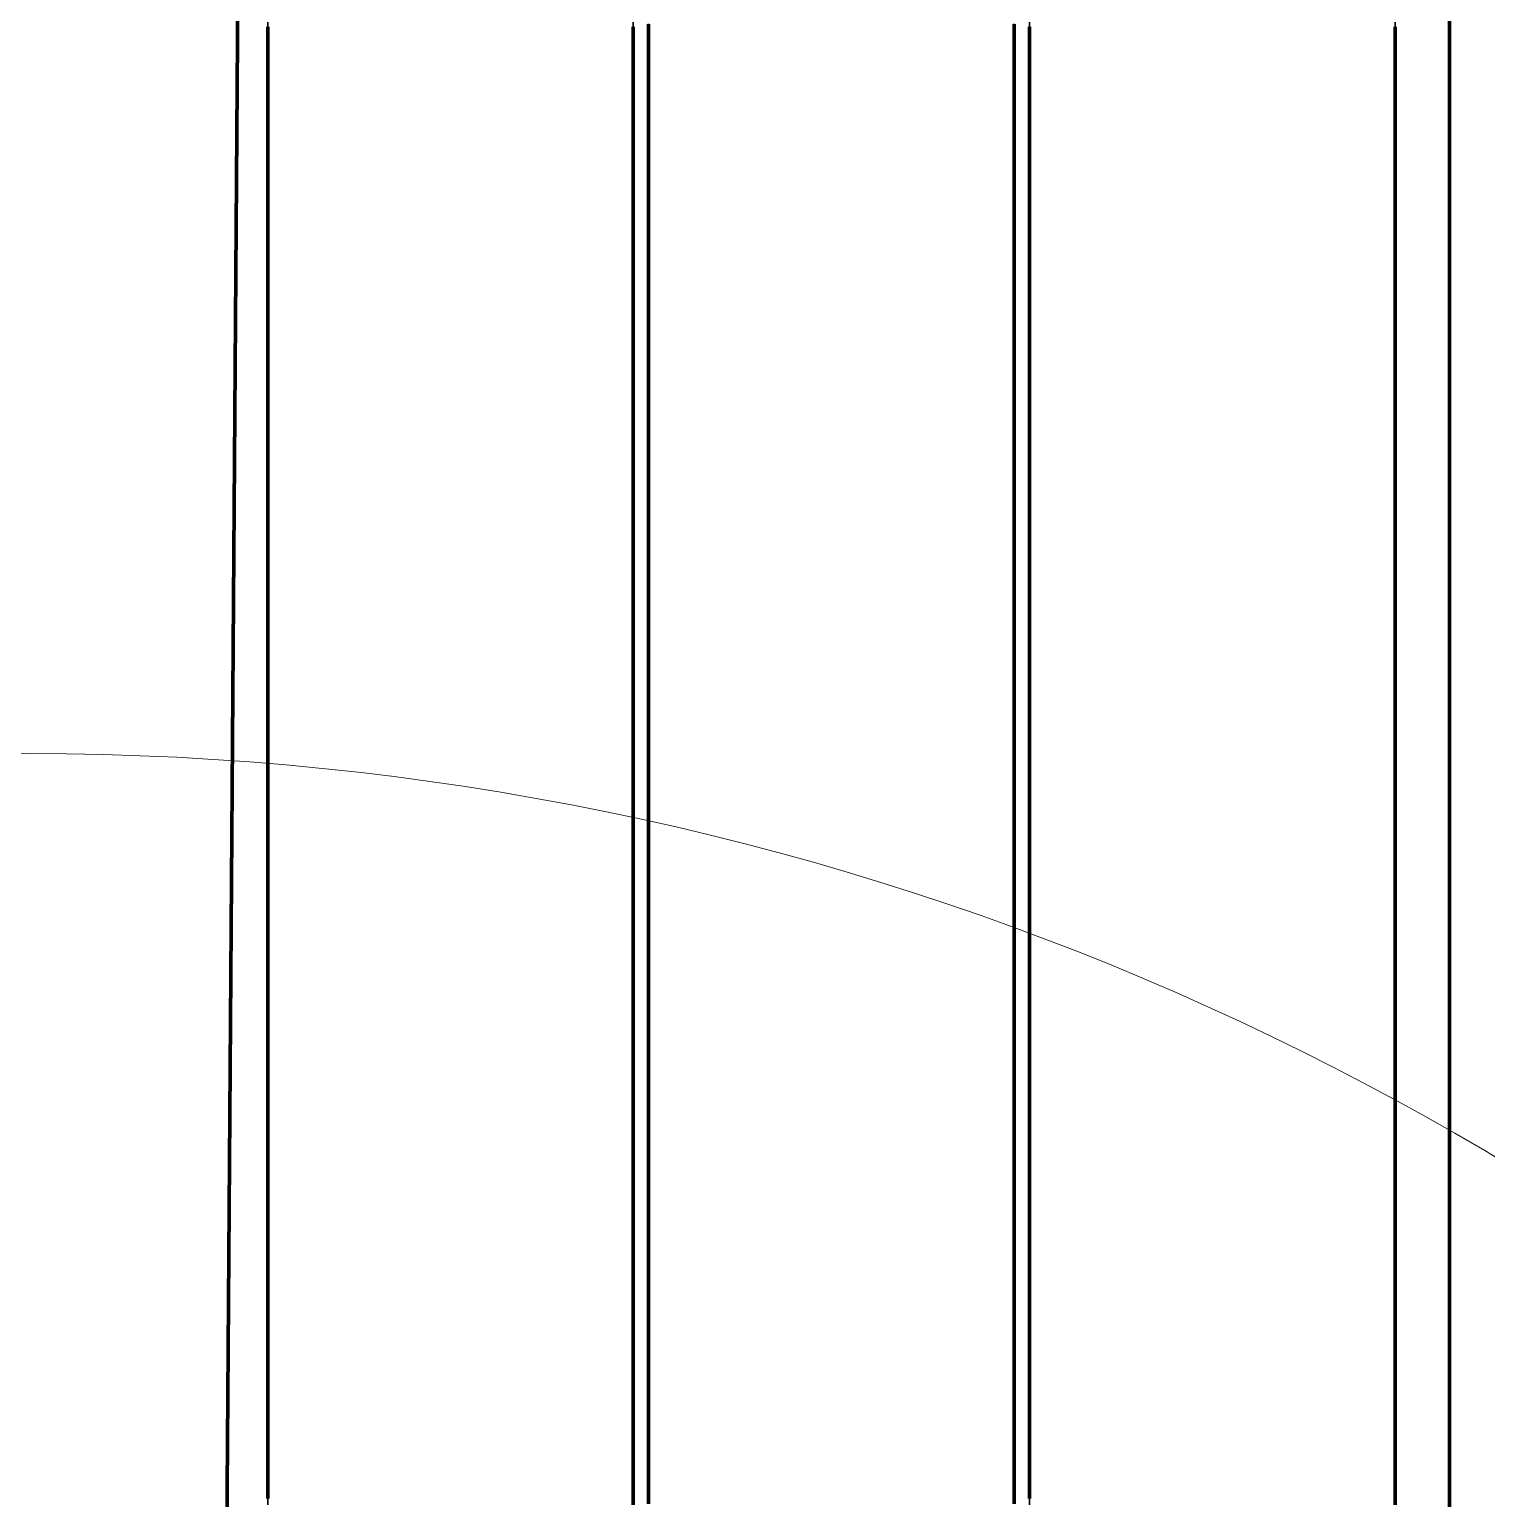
# Model space of a CAD drawing. Header units: millimetres. Extents: x 0 to 2382, y 0 to 420.
# Drawn here: x 262.78 to 272.15, y 256.18 to 265.62 of the extents above; entities that cross this region are included whole.
import ezdxf

# ---------------------------------------------------------------- set-up
doc = ezdxf.new("R2010")
doc.units = ezdxf.units.MM
doc.linetypes.add('IRAM-E-TRAZOS', pattern=[5, 4, -1])
for name, color, linetype, lineweight in [('01-VISIBLE', 7, 'CONTINUOUS', 70), ('02-OCULTA', 4, 'IRAM-E-TRAZOS', 35), ('08-FINA', 5, 'CONTINUOUS', 18)]:
    doc.layers.add(name, color=color, linetype=linetype, lineweight=lineweight)

msp = doc.modelspace()

# ---------------------------------------------------------------- linework, layer by layer
at = {"layer": '01-VISIBLE'}
for p, q in [((271.9125, 255.25), (271.9125, 283)), ((264.1878, 275.5453), (263.9835, 246.6126)), ((264.3125, 262.9835), (264.3125, 261.8215)), ((266.6625, 262.9835), (266.6625, 261.8215)), ((269.2125, 262.9835), (269.2125, 261.8215)), ((271.5625, 262.9835), (271.5625, 261.8215)), ((266.7625, 262.5256), (266.7625, 262.4053)), ((269.1125, 262.5256), (269.1125, 262.4053))]:
    msp.add_line(p, q, dxfattribs=at)
for points in [[(264.3125, 265.6402), (264.3125, 265.59), (264.3125, 265.5399), (264.3125, 265.4898), (264.3125, 265.4397), (264.3125, 265.3895), (264.3125, 265.3394), (264.3125, 265.2893), (264.3125, 265.2392), (264.3125, 265.189), (264.3125, 265.1389), (264.3125, 265.0888), (264.3125, 265.0386), (264.3125, 264.9885), (264.3125, 264.9384), (264.3125, 264.8883), (264.3125, 264.8381), (264.3125, 264.788), (264.3125, 264.7379), (264.3125, 264.6878), (264.3125, 264.6376), (264.3125, 264.5875), (264.3125, 264.5374), (264.3125, 264.4873), (264.3125, 264.4371), (264.3125, 264.387), (264.3125, 264.3369), (264.3125, 264.2868), (264.3125, 264.2366), (264.3125, 264.1865), (264.3125, 264.1364), (264.3125, 264.0863), (264.3125, 264.0361), (264.3125, 263.986), (264.3125, 263.9359), (264.3125, 263.8858), (264.3125, 263.8356), (264.3125, 263.7855), (264.3125, 263.7354), (264.3125, 263.6853), (264.3125, 263.6351), (264.3125, 263.585), (264.3125, 263.5349), (264.3125, 263.4848), (264.3125, 263.4346), (264.3125, 263.3845), (264.3125, 263.3344), (264.3125, 263.2843), (264.3125, 263.2341), (264.3125, 263.184), (264.3125, 263.1339), (264.3125, 263.0838), (264.3125, 263.0336), (264.3125, 262.9835)], [(266.6625, 265.6402), (266.6625, 265.59), (266.6625, 265.5399), (266.6625, 265.4898), (266.6625, 265.4397), (266.6625, 265.3895), (266.6625, 265.3394), (266.6625, 265.2893), (266.6625, 265.2392), (266.6625, 265.189), (266.6625, 265.1389), (266.6625, 265.0888), (266.6625, 265.0386), (266.6625, 264.9885), (266.6625, 264.9384), (266.6625, 264.8883), (266.6625, 264.8381), (266.6625, 264.788), (266.6625, 264.7379), (266.6625, 264.6878), (266.6625, 264.6376), (266.6625, 264.5875), (266.6625, 264.5374), (266.6625, 264.4873), (266.6625, 264.4371), (266.6625, 264.387), (266.6625, 264.3369), (266.6625, 264.2868), (266.6625, 264.2366), (266.6625, 264.1865), (266.6625, 264.1364), (266.6625, 264.0863), (266.6625, 264.0361), (266.6625, 263.986), (266.6625, 263.9359), (266.6625, 263.8858), (266.6625, 263.8356), (266.6625, 263.7855), (266.6625, 263.7354), (266.6625, 263.6853), (266.6625, 263.6351), (266.6625, 263.585), (266.6625, 263.5349), (266.6625, 263.4848), (266.6625, 263.4346), (266.6625, 263.3845), (266.6625, 263.3344), (266.6625, 263.2843), (266.6625, 263.2341), (266.6625, 263.184), (266.6625, 263.1339), (266.6625, 263.0838), (266.6625, 263.0336), (266.6625, 262.9835)], [(266.7625, 265.6565), (266.7625, 265.606), (266.7625, 265.5555), (266.7625, 265.505), (266.7625, 265.4545), (266.7625, 265.404), (266.7625, 265.3535), (266.7625, 265.303), (266.7625, 265.2525), (266.7625, 265.202), (266.7625, 265.1515), (266.7625, 265.101), (266.7625, 265.0505), (266.7625, 265), (266.7625, 264.9495), (266.7625, 264.899), (266.7625, 264.8486), (266.7625, 264.7981), (266.7625, 264.7476), (266.7625, 264.6971), (266.7625, 264.6466), (266.7625, 264.5961), (266.7625, 264.5456), (266.7625, 264.4951), (266.7625, 264.4446), (266.7625, 264.3941), (266.7625, 264.3436), (266.7625, 264.2931), (266.7625, 264.2426), (266.7625, 264.1921), (266.7625, 264.1416), (266.7625, 264.0911), (266.7625, 264.0406), (266.7625, 263.9901), (266.7625, 263.9396), (266.7625, 263.8891), (266.7625, 263.8386), (266.7625, 263.7881), (266.7625, 263.7376), (266.7625, 263.6871), (266.7625, 263.6366), (266.7625, 263.5861), (266.7625, 263.5356), (266.7625, 263.4851), (266.7625, 263.4346), (266.7625, 263.3841), (266.7625, 263.3336), (266.7625, 263.2831), (266.7625, 263.2326), (266.7625, 263.1821), (266.7625, 263.1316), (266.7625, 263.0811), (266.7625, 263.0306), (266.7625, 262.9801), (266.7625, 262.9296), (266.7625, 262.8791), (266.7625, 262.8286), (266.7625, 262.7781), (266.7625, 262.7276), (266.7625, 262.6771), (266.7625, 262.6266), (266.7625, 262.5761), (266.7625, 262.5256)], [(269.1125, 265.6565), (269.1125, 265.606), (269.1125, 265.5555), (269.1125, 265.505), (269.1125, 265.4545), (269.1125, 265.404), (269.1125, 265.3535), (269.1125, 265.303), (269.1125, 265.2525), (269.1125, 265.202), (269.1125, 265.1515), (269.1125, 265.101), (269.1125, 265.0505), (269.1125, 265), (269.1125, 264.9495), (269.1125, 264.899), (269.1125, 264.8486), (269.1125, 264.7981), (269.1125, 264.7476), (269.1125, 264.6971), (269.1125, 264.6466), (269.1125, 264.5961), (269.1125, 264.5456), (269.1125, 264.4951), (269.1125, 264.4446), (269.1125, 264.3941), (269.1125, 264.3436), (269.1125, 264.2931), (269.1125, 264.2426), (269.1125, 264.1921), (269.1125, 264.1416), (269.1125, 264.0911), (269.1125, 264.0406), (269.1125, 263.9901), (269.1125, 263.9396), (269.1125, 263.8891), (269.1125, 263.8386), (269.1125, 263.7881), (269.1125, 263.7376), (269.1125, 263.6871), (269.1125, 263.6366), (269.1125, 263.5861), (269.1125, 263.5356), (269.1125, 263.4851), (269.1125, 263.4346), (269.1125, 263.3841), (269.1125, 263.3336), (269.1125, 263.2831), (269.1125, 263.2326), (269.1125, 263.1821), (269.1125, 263.1316), (269.1125, 263.0811), (269.1125, 263.0306), (269.1125, 262.9801), (269.1125, 262.9296), (269.1125, 262.8791), (269.1125, 262.8286), (269.1125, 262.7781), (269.1125, 262.7276), (269.1125, 262.6771), (269.1125, 262.6266), (269.1125, 262.5761), (269.1125, 262.5256)], [(269.2125, 265.6402), (269.2125, 265.59), (269.2125, 265.5399), (269.2125, 265.4898), (269.2125, 265.4397), (269.2125, 265.3895), (269.2125, 265.3394), (269.2125, 265.2893), (269.2125, 265.2392), (269.2125, 265.189), (269.2125, 265.1389), (269.2125, 265.0888), (269.2125, 265.0386), (269.2125, 264.9885), (269.2125, 264.9384), (269.2125, 264.8883), (269.2125, 264.8381), (269.2125, 264.788), (269.2125, 264.7379), (269.2125, 264.6878), (269.2125, 264.6376), (269.2125, 264.5875), (269.2125, 264.5374), (269.2125, 264.4873), (269.2125, 264.4371), (269.2125, 264.387), (269.2125, 264.3369), (269.2125, 264.2868), (269.2125, 264.2366), (269.2125, 264.1865), (269.2125, 264.1364), (269.2125, 264.0863), (269.2125, 264.0361), (269.2125, 263.986), (269.2125, 263.9359), (269.2125, 263.8858), (269.2125, 263.8356), (269.2125, 263.7855), (269.2125, 263.7354), (269.2125, 263.6853), (269.2125, 263.6351), (269.2125, 263.585), (269.2125, 263.5349), (269.2125, 263.4848), (269.2125, 263.4346), (269.2125, 263.3845), (269.2125, 263.3344), (269.2125, 263.2843), (269.2125, 263.2341), (269.2125, 263.184), (269.2125, 263.1339), (269.2125, 263.0838), (269.2125, 263.0336), (269.2125, 262.9835)], [(271.5625, 265.6402), (271.5625, 265.59), (271.5625, 265.5399), (271.5625, 265.4898), (271.5625, 265.4397), (271.5625, 265.3895), (271.5625, 265.3394), (271.5625, 265.2893), (271.5625, 265.2392), (271.5625, 265.189), (271.5625, 265.1389), (271.5625, 265.0888), (271.5625, 265.0386), (271.5625, 264.9885), (271.5625, 264.9384), (271.5625, 264.8883), (271.5625, 264.8381), (271.5625, 264.788), (271.5625, 264.7379), (271.5625, 264.6878), (271.5625, 264.6376), (271.5625, 264.5875), (271.5625, 264.5374), (271.5625, 264.4873), (271.5625, 264.4371), (271.5625, 264.387), (271.5625, 264.3369), (271.5625, 264.2868), (271.5625, 264.2366), (271.5625, 264.1865), (271.5625, 264.1364), (271.5625, 264.0863), (271.5625, 264.0361), (271.5625, 263.986), (271.5625, 263.9359), (271.5625, 263.8858), (271.5625, 263.8356), (271.5625, 263.7855), (271.5625, 263.7354), (271.5625, 263.6853), (271.5625, 263.6351), (271.5625, 263.585), (271.5625, 263.5349), (271.5625, 263.4848), (271.5625, 263.4346), (271.5625, 263.3845), (271.5625, 263.3344), (271.5625, 263.2843), (271.5625, 263.2341), (271.5625, 263.184), (271.5625, 263.1339), (271.5625, 263.0838), (271.5625, 263.0336), (271.5625, 262.9835)], [(266.7625, 262.4053), (266.7625, 262.3552), (266.7625, 262.3052), (266.7625, 262.2551), (266.7625, 262.205), (266.7625, 262.1549), (266.7625, 262.1048), (266.7625, 262.0548), (266.7625, 262.0047), (266.7625, 261.9546), (266.7625, 261.9045), (266.7625, 261.8545), (266.7625, 261.8044), (266.7625, 261.7543), (266.7625, 261.7042), (266.7625, 261.6541), (266.7625, 261.6041), (266.7625, 261.554), (266.7625, 261.5039), (266.7625, 261.4538), (266.7625, 261.4037), (266.7625, 261.3537), (266.7625, 261.3036), (266.7625, 261.2535), (266.7625, 261.2034), (266.7625, 261.1534), (266.7625, 261.1033), (266.7625, 261.0532), (266.7625, 261.0031), (266.7625, 260.953), (266.7625, 260.903), (266.7625, 260.8529), (266.7625, 260.8028), (266.7625, 260.7527), (266.7625, 260.7027), (266.7625, 260.6526), (266.7625, 260.6025), (266.7625, 260.5524), (266.7625, 260.5023), (266.7625, 260.4523), (266.7625, 260.4022), (266.7625, 260.3521), (266.7625, 260.302), (266.7625, 260.252), (266.7625, 260.2019), (266.7625, 260.1518), (266.7625, 260.1017), (266.7625, 260.0516), (266.7625, 260.0016), (266.7625, 259.9515), (266.7625, 259.9014), (266.7625, 259.8513), (266.7625, 259.8012), (266.7625, 259.7512), (266.7625, 259.7011), (266.7625, 259.651), (266.7625, 259.6009), (266.7625, 259.5509), (266.7625, 259.5008), (266.7625, 259.4507), (266.7625, 259.4006), (266.7625, 259.3505), (266.7625, 259.3005), (266.7625, 259.2504), (266.7625, 259.2003), (266.7625, 259.1502), (266.7625, 259.1002), (266.7625, 259.0501), (266.7625, 259), (266.7625, 258.9499), (266.7625, 258.8998), (266.7625, 258.8498), (266.7625, 258.7997), (266.7625, 258.7496), (266.7625, 258.6995), (266.7625, 258.6495), (266.7625, 258.5994), (266.7625, 258.5493), (266.7625, 258.4992), (266.7625, 258.4491), (266.7625, 258.3991), (266.7625, 258.349), (266.7625, 258.2989), (266.7625, 258.2488), (266.7625, 258.1988), (266.7625, 258.1487), (266.7625, 258.0986), (266.7625, 258.0485), (266.7625, 257.9984), (266.7625, 257.9484), (266.7625, 257.8983), (266.7625, 257.8482), (266.7625, 257.7981), (266.7625, 257.748), (266.7625, 257.698), (266.7625, 257.6479), (266.7625, 257.5978), (266.7625, 257.5477), (266.7625, 257.4977), (266.7625, 257.4476), (266.7625, 257.3975), (266.7625, 257.3474), (266.7625, 257.2973), (266.7625, 257.2473), (266.7625, 257.1972), (266.7625, 257.1471), (266.7625, 257.097), (266.7625, 257.047), (266.7625, 256.9969), (266.7625, 256.9468), (266.7625, 256.8967), (266.7625, 256.8466), (266.7625, 256.7966), (266.7625, 256.7465), (266.7625, 256.6964), (266.7625, 256.6463), (266.7625, 256.5963), (266.7625, 256.5462), (266.7625, 256.4961), (266.7625, 256.446), (266.7625, 256.3959), (266.7625, 256.3459), (266.7625, 256.2958), (266.7625, 256.2457), (266.7625, 256.1956), (266.7625, 256.1455)], [(269.1125, 262.4053), (269.1125, 262.3552), (269.1125, 262.3052), (269.1125, 262.2551), (269.1125, 262.205), (269.1125, 262.1549), (269.1125, 262.1048), (269.1125, 262.0548), (269.1125, 262.0047), (269.1125, 261.9546), (269.1125, 261.9045), (269.1125, 261.8545), (269.1125, 261.8044), (269.1125, 261.7543), (269.1125, 261.7042), (269.1125, 261.6541), (269.1125, 261.6041), (269.1125, 261.554), (269.1125, 261.5039), (269.1125, 261.4538), (269.1125, 261.4037), (269.1125, 261.3537), (269.1125, 261.3036), (269.1125, 261.2535), (269.1125, 261.2034), (269.1125, 261.1534), (269.1125, 261.1033), (269.1125, 261.0532), (269.1125, 261.0031), (269.1125, 260.953), (269.1125, 260.903), (269.1125, 260.8529), (269.1125, 260.8028), (269.1125, 260.7527), (269.1125, 260.7027), (269.1125, 260.6526), (269.1125, 260.6025), (269.1125, 260.5524), (269.1125, 260.5023), (269.1125, 260.4523), (269.1125, 260.4022), (269.1125, 260.3521), (269.1125, 260.302), (269.1125, 260.252), (269.1125, 260.2019), (269.1125, 260.1518), (269.1125, 260.1017), (269.1125, 260.0516), (269.1125, 260.0016), (269.1125, 259.9515), (269.1125, 259.9014), (269.1125, 259.8513), (269.1125, 259.8012), (269.1125, 259.7512), (269.1125, 259.7011), (269.1125, 259.651), (269.1125, 259.6009), (269.1125, 259.5509), (269.1125, 259.5008), (269.1125, 259.4507), (269.1125, 259.4006), (269.1125, 259.3505), (269.1125, 259.3005), (269.1125, 259.2504), (269.1125, 259.2003), (269.1125, 259.1502), (269.1125, 259.1002), (269.1125, 259.0501), (269.1125, 259), (269.1125, 258.9499), (269.1125, 258.8998), (269.1125, 258.8498), (269.1125, 258.7997), (269.1125, 258.7496), (269.1125, 258.6995), (269.1125, 258.6495), (269.1125, 258.5994), (269.1125, 258.5493), (269.1125, 258.4992), (269.1125, 258.4491), (269.1125, 258.3991), (269.1125, 258.349), (269.1125, 258.2989), (269.1125, 258.2488), (269.1125, 258.1988), (269.1125, 258.1487), (269.1125, 258.0986), (269.1125, 258.0485), (269.1125, 257.9984), (269.1125, 257.9484), (269.1125, 257.8983), (269.1125, 257.8482), (269.1125, 257.7981), (269.1125, 257.748), (269.1125, 257.698), (269.1125, 257.6479), (269.1125, 257.5978), (269.1125, 257.5477), (269.1125, 257.4977), (269.1125, 257.4476), (269.1125, 257.3975), (269.1125, 257.3474), (269.1125, 257.2973), (269.1125, 257.2473), (269.1125, 257.1972), (269.1125, 257.1471), (269.1125, 257.097), (269.1125, 257.047), (269.1125, 256.9969), (269.1125, 256.9468), (269.1125, 256.8967), (269.1125, 256.8466), (269.1125, 256.7966), (269.1125, 256.7465), (269.1125, 256.6964), (269.1125, 256.6463), (269.1125, 256.5963), (269.1125, 256.5462), (269.1125, 256.4961), (269.1125, 256.446), (269.1125, 256.3959), (269.1125, 256.3459), (269.1125, 256.2958), (269.1125, 256.2457), (269.1125, 256.1956), (269.1125, 256.1455)], [(266.6625, 256.1386), (266.6625, 256.1888), (266.6625, 256.239), (266.6625, 256.2892), (266.6625, 256.3394), (266.6625, 256.3896), (266.6625, 256.4398), (266.6625, 256.49), (266.6625, 256.5402), (266.6625, 256.5904), (266.6625, 256.6406), (266.6625, 256.6908), (266.6625, 256.741), (266.6625, 256.7912), (266.6625, 256.8414), (266.6625, 256.8916), (266.6625, 256.9418), (266.6625, 256.992), (266.6625, 257.0422), (266.6625, 257.0924), (266.6625, 257.1426), (266.6625, 257.1928), (266.6625, 257.243), (266.6625, 257.2932), (266.6625, 257.3434), (266.6625, 257.3936), (266.6625, 257.4438), (266.6625, 257.494), (266.6625, 257.5442), (266.6625, 257.5944), (266.6625, 257.6446), (266.6625, 257.6948), (266.6625, 257.745), (266.6625, 257.7952), (266.6625, 257.8454), (266.6625, 257.8956), (266.6625, 257.9458), (266.6625, 257.996), (266.6625, 258.0462), (266.6625, 258.0964), (266.6625, 258.1466), (266.6625, 258.1968), (266.6625, 258.247), (266.6625, 258.2972), (266.6625, 258.3474), (266.6625, 258.3976), (266.6625, 258.4478), (266.6625, 258.498), (266.6625, 258.5482), (266.6625, 258.5984), (266.6625, 258.6486), (266.6625, 258.6988), (266.6625, 258.749), (266.6625, 258.7992), (266.6625, 258.8494), (266.6625, 258.8996), (266.6625, 258.9498), (266.6625, 259), (266.6625, 259.0502), (266.6625, 259.1004), (266.6625, 259.1506), (266.6625, 259.2008), (266.6625, 259.251), (266.6625, 259.3012), (266.6625, 259.3514), (266.6625, 259.4016), (266.6625, 259.4518), (266.6625, 259.502), (266.6625, 259.5522), (266.6625, 259.6024), (266.6625, 259.6526), (266.6625, 259.7028), (266.6625, 259.753), (266.6625, 259.8032), (266.6625, 259.8534), (266.6625, 259.9036), (266.6625, 259.9538), (266.6625, 260.004), (266.6625, 260.0542), (266.6625, 260.1044), (266.6625, 260.1546), (266.6625, 260.2048), (266.6625, 260.255), (266.6625, 260.3052), (266.6625, 260.3554), (266.6625, 260.4056), (266.6625, 260.4558), (266.6625, 260.506), (266.6625, 260.5562), (266.6625, 260.6064), (266.6625, 260.6566), (266.6625, 260.7068), (266.6625, 260.757), (266.6625, 260.8072), (266.6625, 260.8574), (266.6625, 260.9076), (266.6625, 260.9578), (266.6625, 261.008), (266.6625, 261.0582), (266.6625, 261.1084), (266.6625, 261.1586), (266.6625, 261.2088), (266.6625, 261.259), (266.6625, 261.3092), (266.6625, 261.3594), (266.6625, 261.4096), (266.6625, 261.4598), (266.6625, 261.51), (266.6625, 261.5602), (266.6625, 261.6104), (266.6625, 261.6606), (266.6625, 261.7108), (266.6625, 261.761), (266.6625, 261.8112), (266.6625, 261.8614), (266.6625, 261.9116), (266.6625, 261.9618)], [(271.5625, 256.1386), (271.5625, 256.1888), (271.5625, 256.239), (271.5625, 256.2892), (271.5625, 256.3394), (271.5625, 256.3896), (271.5625, 256.4398), (271.5625, 256.49), (271.5625, 256.5402), (271.5625, 256.5904), (271.5625, 256.6406), (271.5625, 256.6908), (271.5625, 256.741), (271.5625, 256.7912), (271.5625, 256.8414), (271.5625, 256.8916), (271.5625, 256.9418), (271.5625, 256.992), (271.5625, 257.0422), (271.5625, 257.0924), (271.5625, 257.1426), (271.5625, 257.1928), (271.5625, 257.243), (271.5625, 257.2932), (271.5625, 257.3434), (271.5625, 257.3936), (271.5625, 257.4438), (271.5625, 257.494), (271.5625, 257.5442), (271.5625, 257.5944), (271.5625, 257.6446), (271.5625, 257.6948), (271.5625, 257.745), (271.5625, 257.7952), (271.5625, 257.8454), (271.5625, 257.8956), (271.5625, 257.9458), (271.5625, 257.996), (271.5625, 258.0462), (271.5625, 258.0964), (271.5625, 258.1466), (271.5625, 258.1968), (271.5625, 258.247), (271.5625, 258.2972), (271.5625, 258.3474), (271.5625, 258.3976), (271.5625, 258.4478), (271.5625, 258.498), (271.5625, 258.5482), (271.5625, 258.5984), (271.5625, 258.6486), (271.5625, 258.6988), (271.5625, 258.749), (271.5625, 258.7992), (271.5625, 258.8494), (271.5625, 258.8996), (271.5625, 258.9498), (271.5625, 259), (271.5625, 259.0502), (271.5625, 259.1004), (271.5625, 259.1506), (271.5625, 259.2008), (271.5625, 259.251), (271.5625, 259.3012), (271.5625, 259.3514), (271.5625, 259.4016), (271.5625, 259.4518), (271.5625, 259.502), (271.5625, 259.5522), (271.5625, 259.6024), (271.5625, 259.6526), (271.5625, 259.7028), (271.5625, 259.753), (271.5625, 259.8032), (271.5625, 259.8534), (271.5625, 259.9036), (271.5625, 259.9538), (271.5625, 260.004), (271.5625, 260.0542), (271.5625, 260.1044), (271.5625, 260.1546), (271.5625, 260.2048), (271.5625, 260.255), (271.5625, 260.3052), (271.5625, 260.3554), (271.5625, 260.4056), (271.5625, 260.4558), (271.5625, 260.506), (271.5625, 260.5562), (271.5625, 260.6064), (271.5625, 260.6566), (271.5625, 260.7068), (271.5625, 260.757), (271.5625, 260.8072), (271.5625, 260.8574), (271.5625, 260.9076), (271.5625, 260.9578), (271.5625, 261.008), (271.5625, 261.0582), (271.5625, 261.1084), (271.5625, 261.1586), (271.5625, 261.2088), (271.5625, 261.259), (271.5625, 261.3092), (271.5625, 261.3594), (271.5625, 261.4096), (271.5625, 261.4598), (271.5625, 261.51), (271.5625, 261.5602), (271.5625, 261.6104), (271.5625, 261.6606), (271.5625, 261.7108), (271.5625, 261.761), (271.5625, 261.8112), (271.5625, 261.8614), (271.5625, 261.9116), (271.5625, 261.9618)], [(264.3125, 261.8215), (264.3125, 261.7711), (264.3125, 261.7207), (264.3125, 261.6703), (264.3125, 261.6199), (264.3125, 261.5695), (264.3125, 261.5192), (264.3125, 261.4688), (264.3125, 261.4184), (264.3125, 261.368), (264.3125, 261.3176), (264.3125, 261.2672), (264.3125, 261.2169), (264.3125, 261.1665), (264.3125, 261.1161), (264.3125, 261.0657), (264.3125, 261.0153), (264.3125, 260.9649), (264.3125, 260.9146), (264.3125, 260.8642), (264.3125, 260.8138), (264.3125, 260.7634), (264.3125, 260.713), (264.3125, 260.6626), (264.3125, 260.6123), (264.3125, 260.5619), (264.3125, 260.5115), (264.3125, 260.4611), (264.3125, 260.4107), (264.3125, 260.3603), (264.3125, 260.31), (264.3125, 260.2596), (264.3125, 260.2092), (264.3125, 260.1588), (264.3125, 260.1084), (264.3125, 260.058), (264.3125, 260.0077), (264.3125, 259.9573), (264.3125, 259.9069), (264.3125, 259.8565), (264.3125, 259.8061), (264.3125, 259.7557), (264.3125, 259.7054), (264.3125, 259.655), (264.3125, 259.6046), (264.3125, 259.5542), (264.3125, 259.5038), (264.3125, 259.4534), (264.3125, 259.4031), (264.3125, 259.3527), (264.3125, 259.3023), (264.3125, 259.2519), (264.3125, 259.2015), (264.3125, 259.1511), (264.3125, 259.1008), (264.3125, 259.0504), (264.3125, 259), (264.3125, 258.9496), (264.3125, 258.8992), (264.3125, 258.8489), (264.3125, 258.7985), (264.3125, 258.7481), (264.3125, 258.6977), (264.3125, 258.6473), (264.3125, 258.5969), (264.3125, 258.5466), (264.3125, 258.4962), (264.3125, 258.4458), (264.3125, 258.3954), (264.3125, 258.345), (264.3125, 258.2946), (264.3125, 258.2443), (264.3125, 258.1939), (264.3125, 258.1435), (264.3125, 258.0931), (264.3125, 258.0427), (264.3125, 257.9923), (264.3125, 257.942), (264.3125, 257.8916), (264.3125, 257.8412), (264.3125, 257.7908), (264.3125, 257.7404), (264.3125, 257.69), (264.3125, 257.6397), (264.3125, 257.5893), (264.3125, 257.5389), (264.3125, 257.4885), (264.3125, 257.4381), (264.3125, 257.3877), (264.3125, 257.3374), (264.3125, 257.287), (264.3125, 257.2366), (264.3125, 257.1862), (264.3125, 257.1358), (264.3125, 257.0854), (264.3125, 257.0351), (264.3125, 256.9847), (264.3125, 256.9343), (264.3125, 256.8839), (264.3125, 256.8335), (264.3125, 256.7831), (264.3125, 256.7328), (264.3125, 256.6824), (264.3125, 256.632), (264.3125, 256.5816), (264.3125, 256.5312), (264.3125, 256.4808), (264.3125, 256.4305), (264.3125, 256.3801), (264.3125, 256.3297), (264.3125, 256.2793), (264.3125, 256.2289), (264.3125, 256.1785)], [(266.6625, 261.8215), (266.6625, 261.7711), (266.6625, 261.7207), (266.6625, 261.6703), (266.6625, 261.6199), (266.6625, 261.5695), (266.6625, 261.5192), (266.6625, 261.4688), (266.6625, 261.4184), (266.6625, 261.368), (266.6625, 261.3176), (266.6625, 261.2672), (266.6625, 261.2169), (266.6625, 261.1665), (266.6625, 261.1161), (266.6625, 261.0657), (266.6625, 261.0153), (266.6625, 260.9649), (266.6625, 260.9146), (266.6625, 260.8642), (266.6625, 260.8138), (266.6625, 260.7634), (266.6625, 260.713), (266.6625, 260.6626), (266.6625, 260.6123), (266.6625, 260.5619), (266.6625, 260.5115), (266.6625, 260.4611), (266.6625, 260.4107), (266.6625, 260.3603), (266.6625, 260.31), (266.6625, 260.2596), (266.6625, 260.2092), (266.6625, 260.1588), (266.6625, 260.1084), (266.6625, 260.058), (266.6625, 260.0077), (266.6625, 259.9573), (266.6625, 259.9069), (266.6625, 259.8565), (266.6625, 259.8061), (266.6625, 259.7557), (266.6625, 259.7054), (266.6625, 259.655), (266.6625, 259.6046), (266.6625, 259.5542), (266.6625, 259.5038), (266.6625, 259.4534), (266.6625, 259.4031), (266.6625, 259.3527), (266.6625, 259.3023), (266.6625, 259.2519), (266.6625, 259.2015), (266.6625, 259.1511), (266.6625, 259.1008), (266.6625, 259.0504), (266.6625, 259), (266.6625, 258.9496), (266.6625, 258.8992), (266.6625, 258.8489), (266.6625, 258.7985), (266.6625, 258.7481), (266.6625, 258.6977), (266.6625, 258.6473), (266.6625, 258.5969), (266.6625, 258.5466), (266.6625, 258.4962), (266.6625, 258.4458), (266.6625, 258.3954), (266.6625, 258.345), (266.6625, 258.2946), (266.6625, 258.2443), (266.6625, 258.1939), (266.6625, 258.1435), (266.6625, 258.0931), (266.6625, 258.0427), (266.6625, 257.9923), (266.6625, 257.942), (266.6625, 257.8916), (266.6625, 257.8412), (266.6625, 257.7908), (266.6625, 257.7404), (266.6625, 257.69), (266.6625, 257.6397), (266.6625, 257.5893), (266.6625, 257.5389), (266.6625, 257.4885), (266.6625, 257.4381), (266.6625, 257.3877), (266.6625, 257.3374), (266.6625, 257.287), (266.6625, 257.2366), (266.6625, 257.1862), (266.6625, 257.1358), (266.6625, 257.0854), (266.6625, 257.0351), (266.6625, 256.9847), (266.6625, 256.9343), (266.6625, 256.8839), (266.6625, 256.8335), (266.6625, 256.7831), (266.6625, 256.7328), (266.6625, 256.6824), (266.6625, 256.632), (266.6625, 256.5816), (266.6625, 256.5312), (266.6625, 256.4808), (266.6625, 256.4305), (266.6625, 256.3801), (266.6625, 256.3297), (266.6625, 256.2793), (266.6625, 256.2289), (266.6625, 256.1785)], [(269.2125, 261.8215), (269.2125, 261.7711), (269.2125, 261.7207), (269.2125, 261.6703), (269.2125, 261.6199), (269.2125, 261.5695), (269.2125, 261.5192), (269.2125, 261.4688), (269.2125, 261.4184), (269.2125, 261.368), (269.2125, 261.3176), (269.2125, 261.2672), (269.2125, 261.2169), (269.2125, 261.1665), (269.2125, 261.1161), (269.2125, 261.0657), (269.2125, 261.0153), (269.2125, 260.9649), (269.2125, 260.9146), (269.2125, 260.8642), (269.2125, 260.8138), (269.2125, 260.7634), (269.2125, 260.713), (269.2125, 260.6626), (269.2125, 260.6123), (269.2125, 260.5619), (269.2125, 260.5115), (269.2125, 260.4611), (269.2125, 260.4107), (269.2125, 260.3603), (269.2125, 260.31), (269.2125, 260.2596), (269.2125, 260.2092), (269.2125, 260.1588), (269.2125, 260.1084), (269.2125, 260.058), (269.2125, 260.0077), (269.2125, 259.9573), (269.2125, 259.9069), (269.2125, 259.8565), (269.2125, 259.8061), (269.2125, 259.7557), (269.2125, 259.7054), (269.2125, 259.655), (269.2125, 259.6046), (269.2125, 259.5542), (269.2125, 259.5038), (269.2125, 259.4534), (269.2125, 259.4031), (269.2125, 259.3527), (269.2125, 259.3023), (269.2125, 259.2519), (269.2125, 259.2015), (269.2125, 259.1511), (269.2125, 259.1008), (269.2125, 259.0504), (269.2125, 259), (269.2125, 258.9496), (269.2125, 258.8992), (269.2125, 258.8489), (269.2125, 258.7985), (269.2125, 258.7481), (269.2125, 258.6977), (269.2125, 258.6473), (269.2125, 258.5969), (269.2125, 258.5466), (269.2125, 258.4962), (269.2125, 258.4458), (269.2125, 258.3954), (269.2125, 258.345), (269.2125, 258.2946), (269.2125, 258.2443), (269.2125, 258.1939), (269.2125, 258.1435), (269.2125, 258.0931), (269.2125, 258.0427), (269.2125, 257.9923), (269.2125, 257.942), (269.2125, 257.8916), (269.2125, 257.8412), (269.2125, 257.7908), (269.2125, 257.7404), (269.2125, 257.69), (269.2125, 257.6397), (269.2125, 257.5893), (269.2125, 257.5389), (269.2125, 257.4885), (269.2125, 257.4381), (269.2125, 257.3877), (269.2125, 257.3374), (269.2125, 257.287), (269.2125, 257.2366), (269.2125, 257.1862), (269.2125, 257.1358), (269.2125, 257.0854), (269.2125, 257.0351), (269.2125, 256.9847), (269.2125, 256.9343), (269.2125, 256.8839), (269.2125, 256.8335), (269.2125, 256.7831), (269.2125, 256.7328), (269.2125, 256.6824), (269.2125, 256.632), (269.2125, 256.5816), (269.2125, 256.5312), (269.2125, 256.4808), (269.2125, 256.4305), (269.2125, 256.3801), (269.2125, 256.3297), (269.2125, 256.2793), (269.2125, 256.2289), (269.2125, 256.1785)], [(271.5625, 261.8215), (271.5625, 261.7711), (271.5625, 261.7207), (271.5625, 261.6703), (271.5625, 261.6199), (271.5625, 261.5695), (271.5625, 261.5192), (271.5625, 261.4688), (271.5625, 261.4184), (271.5625, 261.368), (271.5625, 261.3176), (271.5625, 261.2672), (271.5625, 261.2169), (271.5625, 261.1665), (271.5625, 261.1161), (271.5625, 261.0657), (271.5625, 261.0153), (271.5625, 260.9649), (271.5625, 260.9146), (271.5625, 260.8642), (271.5625, 260.8138), (271.5625, 260.7634), (271.5625, 260.713), (271.5625, 260.6626), (271.5625, 260.6123), (271.5625, 260.5619), (271.5625, 260.5115), (271.5625, 260.4611), (271.5625, 260.4107), (271.5625, 260.3603), (271.5625, 260.31), (271.5625, 260.2596), (271.5625, 260.2092), (271.5625, 260.1588), (271.5625, 260.1084), (271.5625, 260.058), (271.5625, 260.0077), (271.5625, 259.9573), (271.5625, 259.9069), (271.5625, 259.8565), (271.5625, 259.8061), (271.5625, 259.7557), (271.5625, 259.7054), (271.5625, 259.655), (271.5625, 259.6046), (271.5625, 259.5542), (271.5625, 259.5038), (271.5625, 259.4534), (271.5625, 259.4031), (271.5625, 259.3527), (271.5625, 259.3023), (271.5625, 259.2519), (271.5625, 259.2015), (271.5625, 259.1511), (271.5625, 259.1008), (271.5625, 259.0504), (271.5625, 259), (271.5625, 258.9496), (271.5625, 258.8992), (271.5625, 258.8489), (271.5625, 258.7985), (271.5625, 258.7481), (271.5625, 258.6977), (271.5625, 258.6473), (271.5625, 258.5969), (271.5625, 258.5466), (271.5625, 258.4962), (271.5625, 258.4458), (271.5625, 258.3954), (271.5625, 258.345), (271.5625, 258.2946), (271.5625, 258.2443), (271.5625, 258.1939), (271.5625, 258.1435), (271.5625, 258.0931), (271.5625, 258.0427), (271.5625, 257.9923), (271.5625, 257.942), (271.5625, 257.8916), (271.5625, 257.8412), (271.5625, 257.7908), (271.5625, 257.7404), (271.5625, 257.69), (271.5625, 257.6397), (271.5625, 257.5893), (271.5625, 257.5389), (271.5625, 257.4885), (271.5625, 257.4381), (271.5625, 257.3877), (271.5625, 257.3374), (271.5625, 257.287), (271.5625, 257.2366), (271.5625, 257.1862), (271.5625, 257.1358), (271.5625, 257.0854), (271.5625, 257.0351), (271.5625, 256.9847), (271.5625, 256.9343), (271.5625, 256.8839), (271.5625, 256.8335), (271.5625, 256.7831), (271.5625, 256.7328), (271.5625, 256.6824), (271.5625, 256.632), (271.5625, 256.5816), (271.5625, 256.5312), (271.5625, 256.4808), (271.5625, 256.4305), (271.5625, 256.3801), (271.5625, 256.3297), (271.5625, 256.2793), (271.5625, 256.2289), (271.5625, 256.1785)]]:
    msp.add_lwpolyline(points, dxfattribs=at)
at = {"layer": '02-OCULTA'}
for p, q in [((264.3125, 261.9618), (264.3125, 262.8887)), ((266.6625, 261.9618), (266.6625, 262.8887)), ((269.2125, 261.9618), (269.2125, 262.8887)), ((271.5625, 261.9618), (271.5625, 262.8887)), ((266.7625, 262.2421), (266.7625, 262.7007)), ((269.1125, 262.2421), (269.1125, 262.7007))]:
    msp.add_line(p, q, dxfattribs=at)
for points in [[(264.3125, 262.8887), (264.3125, 262.9393), (264.3125, 262.9899), (264.3125, 263.0404), (264.3125, 263.091), (264.3125, 263.1416), (264.3125, 263.1921), (264.3125, 263.2427), (264.3125, 263.2933), (264.3125, 263.3438), (264.3125, 263.3944), (264.3125, 263.4449), (264.3125, 263.4955), (264.3125, 263.5461), (264.3125, 263.5966), (264.3125, 263.6472), (264.3125, 263.6978), (264.3125, 263.7483), (264.3125, 263.7989), (264.3125, 263.8495), (264.3125, 263.9), (264.3125, 263.9506), (264.3125, 264.0012), (264.3125, 264.0517), (264.3125, 264.1023), (264.3125, 264.1529), (264.3125, 264.2034), (264.3125, 264.254), (264.3125, 264.3046), (264.3125, 264.3551), (264.3125, 264.4057), (264.3125, 264.4563), (264.3125, 264.5068), (264.3125, 264.5574), (264.3125, 264.6079), (264.3125, 264.6585), (264.3125, 264.7091), (264.3125, 264.7596), (264.3125, 264.8102), (264.3125, 264.8608), (264.3125, 264.9113), (264.3125, 264.9619), (264.3125, 265.0125), (264.3125, 265.063), (264.3125, 265.1136), (264.3125, 265.1642), (264.3125, 265.2147), (264.3125, 265.2653), (264.3125, 265.3159), (264.3125, 265.3664), (264.3125, 265.417), (264.3125, 265.4676), (264.3125, 265.5181), (264.3125, 265.5687), (264.3125, 265.6193), (264.3125, 265.6698)], [(266.6625, 262.8887), (266.6625, 262.9393), (266.6625, 262.9899), (266.6625, 263.0404), (266.6625, 263.091), (266.6625, 263.1416), (266.6625, 263.1921), (266.6625, 263.2427), (266.6625, 263.2933), (266.6625, 263.3438), (266.6625, 263.3944), (266.6625, 263.4449), (266.6625, 263.4955), (266.6625, 263.5461), (266.6625, 263.5966), (266.6625, 263.6472), (266.6625, 263.6978), (266.6625, 263.7483), (266.6625, 263.7989), (266.6625, 263.8495), (266.6625, 263.9), (266.6625, 263.9506), (266.6625, 264.0012), (266.6625, 264.0517), (266.6625, 264.1023), (266.6625, 264.1529), (266.6625, 264.2034), (266.6625, 264.254), (266.6625, 264.3046), (266.6625, 264.3551), (266.6625, 264.4057), (266.6625, 264.4563), (266.6625, 264.5068), (266.6625, 264.5574), (266.6625, 264.6079), (266.6625, 264.6585), (266.6625, 264.7091), (266.6625, 264.7596), (266.6625, 264.8102), (266.6625, 264.8608), (266.6625, 264.9113), (266.6625, 264.9619), (266.6625, 265.0125), (266.6625, 265.063), (266.6625, 265.1136), (266.6625, 265.1642), (266.6625, 265.2147), (266.6625, 265.2653), (266.6625, 265.3159), (266.6625, 265.3664), (266.6625, 265.417), (266.6625, 265.4676), (266.6625, 265.5181), (266.6625, 265.5687), (266.6625, 265.6193), (266.6625, 265.6698)], [(266.7625, 262.7007), (266.7625, 262.7509), (266.7625, 262.801), (266.7625, 262.8512), (266.7625, 262.9013), (266.7625, 262.9515), (266.7625, 263.0016), (266.7625, 263.0518), (266.7625, 263.1019), (266.7625, 263.1521), (266.7625, 263.2022), (266.7625, 263.2524), (266.7625, 263.3026), (266.7625, 263.3527), (266.7625, 263.4029), (266.7625, 263.453), (266.7625, 263.5032), (266.7625, 263.5533), (266.7625, 263.6035), (266.7625, 263.6536), (266.7625, 263.7038), (266.7625, 263.7539), (266.7625, 263.8041), (266.7625, 263.8543), (266.7625, 263.9044), (266.7625, 263.9546), (266.7625, 264.0047), (266.7625, 264.0549), (266.7625, 264.105), (266.7625, 264.1552), (266.7625, 264.2053), (266.7625, 264.2555), (266.7625, 264.3056), (266.7625, 264.3558), (266.7625, 264.406), (266.7625, 264.4561), (266.7625, 264.5063), (266.7625, 264.5564), (266.7625, 264.6066), (266.7625, 264.6567), (266.7625, 264.7069), (266.7625, 264.757), (266.7625, 264.8072), (266.7625, 264.8573), (266.7625, 264.9075), (266.7625, 264.9577), (266.7625, 265.0078), (266.7625, 265.058), (266.7625, 265.1081), (266.7625, 265.1583), (266.7625, 265.2084), (266.7625, 265.2586), (266.7625, 265.3087), (266.7625, 265.3589), (266.7625, 265.409), (266.7625, 265.4592), (266.7625, 265.5094), (266.7625, 265.5595), (266.7625, 265.6097), (266.7625, 265.6598)], [(269.1125, 262.7007), (269.1125, 262.7509), (269.1125, 262.801), (269.1125, 262.8512), (269.1125, 262.9013), (269.1125, 262.9515), (269.1125, 263.0016), (269.1125, 263.0518), (269.1125, 263.1019), (269.1125, 263.1521), (269.1125, 263.2022), (269.1125, 263.2524), (269.1125, 263.3026), (269.1125, 263.3527), (269.1125, 263.4029), (269.1125, 263.453), (269.1125, 263.5032), (269.1125, 263.5533), (269.1125, 263.6035), (269.1125, 263.6536), (269.1125, 263.7038), (269.1125, 263.7539), (269.1125, 263.8041), (269.1125, 263.8543), (269.1125, 263.9044), (269.1125, 263.9546), (269.1125, 264.0047), (269.1125, 264.0549), (269.1125, 264.105), (269.1125, 264.1552), (269.1125, 264.2053), (269.1125, 264.2555), (269.1125, 264.3056), (269.1125, 264.3558), (269.1125, 264.406), (269.1125, 264.4561), (269.1125, 264.5063), (269.1125, 264.5564), (269.1125, 264.6066), (269.1125, 264.6567), (269.1125, 264.7069), (269.1125, 264.757), (269.1125, 264.8072), (269.1125, 264.8573), (269.1125, 264.9075), (269.1125, 264.9577), (269.1125, 265.0078), (269.1125, 265.058), (269.1125, 265.1081), (269.1125, 265.1583), (269.1125, 265.2084), (269.1125, 265.2586), (269.1125, 265.3087), (269.1125, 265.3589), (269.1125, 265.409), (269.1125, 265.4592), (269.1125, 265.5094), (269.1125, 265.5595), (269.1125, 265.6097), (269.1125, 265.6598)], [(269.2125, 262.8887), (269.2125, 262.9393), (269.2125, 262.9899), (269.2125, 263.0404), (269.2125, 263.091), (269.2125, 263.1416), (269.2125, 263.1921), (269.2125, 263.2427), (269.2125, 263.2933), (269.2125, 263.3438), (269.2125, 263.3944), (269.2125, 263.4449), (269.2125, 263.4955), (269.2125, 263.5461), (269.2125, 263.5966), (269.2125, 263.6472), (269.2125, 263.6978), (269.2125, 263.7483), (269.2125, 263.7989), (269.2125, 263.8495), (269.2125, 263.9), (269.2125, 263.9506), (269.2125, 264.0012), (269.2125, 264.0517), (269.2125, 264.1023), (269.2125, 264.1529), (269.2125, 264.2034), (269.2125, 264.254), (269.2125, 264.3046), (269.2125, 264.3551), (269.2125, 264.4057), (269.2125, 264.4563), (269.2125, 264.5068), (269.2125, 264.5574), (269.2125, 264.6079), (269.2125, 264.6585), (269.2125, 264.7091), (269.2125, 264.7596), (269.2125, 264.8102), (269.2125, 264.8608), (269.2125, 264.9113), (269.2125, 264.9619), (269.2125, 265.0125), (269.2125, 265.063), (269.2125, 265.1136), (269.2125, 265.1642), (269.2125, 265.2147), (269.2125, 265.2653), (269.2125, 265.3159), (269.2125, 265.3664), (269.2125, 265.417), (269.2125, 265.4676), (269.2125, 265.5181), (269.2125, 265.5687), (269.2125, 265.6193), (269.2125, 265.6698)], [(271.5625, 262.8887), (271.5625, 262.9393), (271.5625, 262.9899), (271.5625, 263.0404), (271.5625, 263.091), (271.5625, 263.1416), (271.5625, 263.1921), (271.5625, 263.2427), (271.5625, 263.2933), (271.5625, 263.3438), (271.5625, 263.3944), (271.5625, 263.4449), (271.5625, 263.4955), (271.5625, 263.5461), (271.5625, 263.5966), (271.5625, 263.6472), (271.5625, 263.6978), (271.5625, 263.7483), (271.5625, 263.7989), (271.5625, 263.8495), (271.5625, 263.9), (271.5625, 263.9506), (271.5625, 264.0012), (271.5625, 264.0517), (271.5625, 264.1023), (271.5625, 264.1529), (271.5625, 264.2034), (271.5625, 264.254), (271.5625, 264.3046), (271.5625, 264.3551), (271.5625, 264.4057), (271.5625, 264.4563), (271.5625, 264.5068), (271.5625, 264.5574), (271.5625, 264.6079), (271.5625, 264.6585), (271.5625, 264.7091), (271.5625, 264.7596), (271.5625, 264.8102), (271.5625, 264.8608), (271.5625, 264.9113), (271.5625, 264.9619), (271.5625, 265.0125), (271.5625, 265.063), (271.5625, 265.1136), (271.5625, 265.1642), (271.5625, 265.2147), (271.5625, 265.2653), (271.5625, 265.3159), (271.5625, 265.3664), (271.5625, 265.417), (271.5625, 265.4676), (271.5625, 265.5181), (271.5625, 265.5687), (271.5625, 265.6193), (271.5625, 265.6698)], [(266.7625, 256.16), (266.7625, 256.2103), (266.7625, 256.2606), (266.7625, 256.3108), (266.7625, 256.3611), (266.7625, 256.4114), (266.7625, 256.4616), (266.7625, 256.5119), (266.7625, 256.5622), (266.7625, 256.6124), (266.7625, 256.6627), (266.7625, 256.7129), (266.7625, 256.7632), (266.7625, 256.8135), (266.7625, 256.8637), (266.7625, 256.914), (266.7625, 256.9643), (266.7625, 257.0145), (266.7625, 257.0648), (266.7625, 257.1151), (266.7625, 257.1653), (266.7625, 257.2156), (266.7625, 257.2659), (266.7625, 257.3161), (266.7625, 257.3664), (266.7625, 257.4167), (266.7625, 257.4669), (266.7625, 257.5172), (266.7625, 257.5675), (266.7625, 257.6177), (266.7625, 257.668), (266.7625, 257.7182), (266.7625, 257.7685), (266.7625, 257.8188), (266.7625, 257.869), (266.7625, 257.9193), (266.7625, 257.9696), (266.7625, 258.0198), (266.7625, 258.0701), (266.7625, 258.1204), (266.7625, 258.1706), (266.7625, 258.2209), (266.7625, 258.2712), (266.7625, 258.3214), (266.7625, 258.3717), (266.7625, 258.422), (266.7625, 258.4722), (266.7625, 258.5225), (266.7625, 258.5727), (266.7625, 258.623), (266.7625, 258.6733), (266.7625, 258.7235), (266.7625, 258.7738), (266.7625, 258.8241), (266.7625, 258.8743), (266.7625, 258.9246), (266.7625, 258.9749), (266.7625, 259.0251), (266.7625, 259.0754), (266.7625, 259.1257), (266.7625, 259.1759), (266.7625, 259.2262), (266.7625, 259.2765), (266.7625, 259.3267), (266.7625, 259.377), (266.7625, 259.4273), (266.7625, 259.4775), (266.7625, 259.5278), (266.7625, 259.578), (266.7625, 259.6283), (266.7625, 259.6786), (266.7625, 259.7288), (266.7625, 259.7791), (266.7625, 259.8294), (266.7625, 259.8796), (266.7625, 259.9299), (266.7625, 259.9802), (266.7625, 260.0304), (266.7625, 260.0807), (266.7625, 260.131), (266.7625, 260.1812), (266.7625, 260.2315), (266.7625, 260.2818), (266.7625, 260.332), (266.7625, 260.3823), (266.7625, 260.4325), (266.7625, 260.4828), (266.7625, 260.5331), (266.7625, 260.5833), (266.7625, 260.6336), (266.7625, 260.6839), (266.7625, 260.7341), (266.7625, 260.7844), (266.7625, 260.8347), (266.7625, 260.8849), (266.7625, 260.9352), (266.7625, 260.9855), (266.7625, 261.0357), (266.7625, 261.086), (266.7625, 261.1363), (266.7625, 261.1865), (266.7625, 261.2368), (266.7625, 261.2871), (266.7625, 261.3373), (266.7625, 261.3876), (266.7625, 261.4378), (266.7625, 261.4881), (266.7625, 261.5384), (266.7625, 261.5886), (266.7625, 261.6389), (266.7625, 261.6892), (266.7625, 261.7394), (266.7625, 261.7897), (266.7625, 261.84), (266.7625, 261.8902), (266.7625, 261.9405), (266.7625, 261.9908), (266.7625, 262.041), (266.7625, 262.0913), (266.7625, 262.1416), (266.7625, 262.1918), (266.7625, 262.2421)], [(269.1125, 256.16), (269.1125, 256.2103), (269.1125, 256.2606), (269.1125, 256.3108), (269.1125, 256.3611), (269.1125, 256.4114), (269.1125, 256.4616), (269.1125, 256.5119), (269.1125, 256.5622), (269.1125, 256.6124), (269.1125, 256.6627), (269.1125, 256.7129), (269.1125, 256.7632), (269.1125, 256.8135), (269.1125, 256.8637), (269.1125, 256.914), (269.1125, 256.9643), (269.1125, 257.0145), (269.1125, 257.0648), (269.1125, 257.1151), (269.1125, 257.1653), (269.1125, 257.2156), (269.1125, 257.2659), (269.1125, 257.3161), (269.1125, 257.3664), (269.1125, 257.4167), (269.1125, 257.4669), (269.1125, 257.5172), (269.1125, 257.5675), (269.1125, 257.6177), (269.1125, 257.668), (269.1125, 257.7182), (269.1125, 257.7685), (269.1125, 257.8188), (269.1125, 257.869), (269.1125, 257.9193), (269.1125, 257.9696), (269.1125, 258.0198), (269.1125, 258.0701), (269.1125, 258.1204), (269.1125, 258.1706), (269.1125, 258.2209), (269.1125, 258.2712), (269.1125, 258.3214), (269.1125, 258.3717), (269.1125, 258.422), (269.1125, 258.4722), (269.1125, 258.5225), (269.1125, 258.5727), (269.1125, 258.623), (269.1125, 258.6733), (269.1125, 258.7235), (269.1125, 258.7738), (269.1125, 258.8241), (269.1125, 258.8743), (269.1125, 258.9246), (269.1125, 258.9749), (269.1125, 259.0251), (269.1125, 259.0754), (269.1125, 259.1257), (269.1125, 259.1759), (269.1125, 259.2262), (269.1125, 259.2765), (269.1125, 259.3267), (269.1125, 259.377), (269.1125, 259.4273), (269.1125, 259.4775), (269.1125, 259.5278), (269.1125, 259.578), (269.1125, 259.6283), (269.1125, 259.6786), (269.1125, 259.7288), (269.1125, 259.7791), (269.1125, 259.8294), (269.1125, 259.8796), (269.1125, 259.9299), (269.1125, 259.9802), (269.1125, 260.0304), (269.1125, 260.0807), (269.1125, 260.131), (269.1125, 260.1812), (269.1125, 260.2315), (269.1125, 260.2818), (269.1125, 260.332), (269.1125, 260.3823), (269.1125, 260.4325), (269.1125, 260.4828), (269.1125, 260.5331), (269.1125, 260.5833), (269.1125, 260.6336), (269.1125, 260.6839), (269.1125, 260.7341), (269.1125, 260.7844), (269.1125, 260.8347), (269.1125, 260.8849), (269.1125, 260.9352), (269.1125, 260.9855), (269.1125, 261.0357), (269.1125, 261.086), (269.1125, 261.1363), (269.1125, 261.1865), (269.1125, 261.2368), (269.1125, 261.2871), (269.1125, 261.3373), (269.1125, 261.3876), (269.1125, 261.4378), (269.1125, 261.4881), (269.1125, 261.5384), (269.1125, 261.5886), (269.1125, 261.6389), (269.1125, 261.6892), (269.1125, 261.7394), (269.1125, 261.7897), (269.1125, 261.84), (269.1125, 261.8902), (269.1125, 261.9405), (269.1125, 261.9908), (269.1125, 262.041), (269.1125, 262.0913), (269.1125, 262.1416), (269.1125, 262.1918), (269.1125, 262.2421)], [(264.3125, 256.1386), (264.3125, 256.1888), (264.3125, 256.239), (264.3125, 256.2892), (264.3125, 256.3394), (264.3125, 256.3896), (264.3125, 256.4398), (264.3125, 256.49), (264.3125, 256.5402), (264.3125, 256.5904), (264.3125, 256.6406), (264.3125, 256.6908), (264.3125, 256.741), (264.3125, 256.7912), (264.3125, 256.8414), (264.3125, 256.8916), (264.3125, 256.9418), (264.3125, 256.992), (264.3125, 257.0422), (264.3125, 257.0924), (264.3125, 257.1426), (264.3125, 257.1928), (264.3125, 257.243), (264.3125, 257.2932), (264.3125, 257.3434), (264.3125, 257.3936), (264.3125, 257.4438), (264.3125, 257.494), (264.3125, 257.5442), (264.3125, 257.5944), (264.3125, 257.6446), (264.3125, 257.6948), (264.3125, 257.745), (264.3125, 257.7952), (264.3125, 257.8454), (264.3125, 257.8956), (264.3125, 257.9458), (264.3125, 257.996), (264.3125, 258.0462), (264.3125, 258.0964), (264.3125, 258.1466), (264.3125, 258.1968), (264.3125, 258.247), (264.3125, 258.2972), (264.3125, 258.3474), (264.3125, 258.3976), (264.3125, 258.4478), (264.3125, 258.498), (264.3125, 258.5482), (264.3125, 258.5984), (264.3125, 258.6486), (264.3125, 258.6988), (264.3125, 258.749), (264.3125, 258.7992), (264.3125, 258.8494), (264.3125, 258.8996), (264.3125, 258.9498), (264.3125, 259), (264.3125, 259.0502), (264.3125, 259.1004), (264.3125, 259.1506), (264.3125, 259.2008), (264.3125, 259.251), (264.3125, 259.3012), (264.3125, 259.3514), (264.3125, 259.4016), (264.3125, 259.4518), (264.3125, 259.502), (264.3125, 259.5522), (264.3125, 259.6024), (264.3125, 259.6526), (264.3125, 259.7028), (264.3125, 259.753), (264.3125, 259.8032), (264.3125, 259.8534), (264.3125, 259.9036), (264.3125, 259.9538), (264.3125, 260.004), (264.3125, 260.0542), (264.3125, 260.1044), (264.3125, 260.1546), (264.3125, 260.2048), (264.3125, 260.255), (264.3125, 260.3052), (264.3125, 260.3554), (264.3125, 260.4056), (264.3125, 260.4558), (264.3125, 260.506), (264.3125, 260.5562), (264.3125, 260.6064), (264.3125, 260.6566), (264.3125, 260.7068), (264.3125, 260.757), (264.3125, 260.8072), (264.3125, 260.8574), (264.3125, 260.9076), (264.3125, 260.9578), (264.3125, 261.008), (264.3125, 261.0582), (264.3125, 261.1084), (264.3125, 261.1586), (264.3125, 261.2088), (264.3125, 261.259), (264.3125, 261.3092), (264.3125, 261.3594), (264.3125, 261.4096), (264.3125, 261.4598), (264.3125, 261.51), (264.3125, 261.5602), (264.3125, 261.6104), (264.3125, 261.6606), (264.3125, 261.7108), (264.3125, 261.761), (264.3125, 261.8112), (264.3125, 261.8614), (264.3125, 261.9116), (264.3125, 261.9618)], [(269.2125, 256.1386), (269.2125, 256.1888), (269.2125, 256.239), (269.2125, 256.2892), (269.2125, 256.3394), (269.2125, 256.3896), (269.2125, 256.4398), (269.2125, 256.49), (269.2125, 256.5402), (269.2125, 256.5904), (269.2125, 256.6406), (269.2125, 256.6908), (269.2125, 256.741), (269.2125, 256.7912), (269.2125, 256.8414), (269.2125, 256.8916), (269.2125, 256.9418), (269.2125, 256.992), (269.2125, 257.0422), (269.2125, 257.0924), (269.2125, 257.1426), (269.2125, 257.1928), (269.2125, 257.243), (269.2125, 257.2932), (269.2125, 257.3434), (269.2125, 257.3936), (269.2125, 257.4438), (269.2125, 257.494), (269.2125, 257.5442), (269.2125, 257.5944), (269.2125, 257.6446), (269.2125, 257.6948), (269.2125, 257.745), (269.2125, 257.7952), (269.2125, 257.8454), (269.2125, 257.8956), (269.2125, 257.9458), (269.2125, 257.996), (269.2125, 258.0462), (269.2125, 258.0964), (269.2125, 258.1466), (269.2125, 258.1968), (269.2125, 258.247), (269.2125, 258.2972), (269.2125, 258.3474), (269.2125, 258.3976), (269.2125, 258.4478), (269.2125, 258.498), (269.2125, 258.5482), (269.2125, 258.5984), (269.2125, 258.6486), (269.2125, 258.6988), (269.2125, 258.749), (269.2125, 258.7992), (269.2125, 258.8494), (269.2125, 258.8996), (269.2125, 258.9498), (269.2125, 259), (269.2125, 259.0502), (269.2125, 259.1004), (269.2125, 259.1506), (269.2125, 259.2008), (269.2125, 259.251), (269.2125, 259.3012), (269.2125, 259.3514), (269.2125, 259.4016), (269.2125, 259.4518), (269.2125, 259.502), (269.2125, 259.5522), (269.2125, 259.6024), (269.2125, 259.6526), (269.2125, 259.7028), (269.2125, 259.753), (269.2125, 259.8032), (269.2125, 259.8534), (269.2125, 259.9036), (269.2125, 259.9538), (269.2125, 260.004), (269.2125, 260.0542), (269.2125, 260.1044), (269.2125, 260.1546), (269.2125, 260.2048), (269.2125, 260.255), (269.2125, 260.3052), (269.2125, 260.3554), (269.2125, 260.4056), (269.2125, 260.4558), (269.2125, 260.506), (269.2125, 260.5562), (269.2125, 260.6064), (269.2125, 260.6566), (269.2125, 260.7068), (269.2125, 260.757), (269.2125, 260.8072), (269.2125, 260.8574), (269.2125, 260.9076), (269.2125, 260.9578), (269.2125, 261.008), (269.2125, 261.0582), (269.2125, 261.1084), (269.2125, 261.1586), (269.2125, 261.2088), (269.2125, 261.259), (269.2125, 261.3092), (269.2125, 261.3594), (269.2125, 261.4096), (269.2125, 261.4598), (269.2125, 261.51), (269.2125, 261.5602), (269.2125, 261.6104), (269.2125, 261.6606), (269.2125, 261.7108), (269.2125, 261.761), (269.2125, 261.8112), (269.2125, 261.8614), (269.2125, 261.9116), (269.2125, 261.9618)]]:
    msp.add_lwpolyline(points, dxfattribs=at)
at = {"layer": '08-FINA'}
msp.add_circle((262.7798, 242.5511), 18.4167, dxfattribs=at)

doc.saveas('drawing.dxf')
